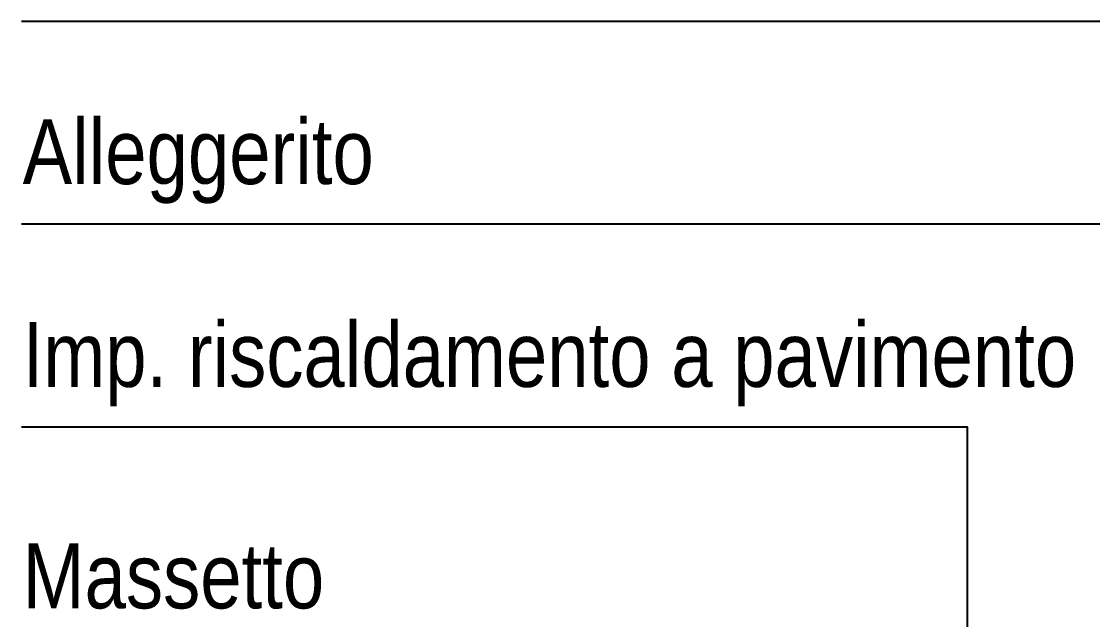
# Model space of a CAD drawing. Header units: millimetres. Extents: x 2622 to 2811, y 687 to 801.
# Drawn here: x 2736.406 to 2740.368, y 752.14 to 754.352 of the extents above; entities that cross this region are included whole.
import ezdxf

# ---------------------------------------------------------------- set-up
doc = ezdxf.new("R2010")
doc.units = ezdxf.units.MM
doc.layers.add('SEMATEXT', color=7, linetype='Continuous')
doc.layers.add('Sottile', color=5, linetype='Continuous')
doc.styles.get("Standard").update_dxf_attribs({"font": 'arial.ttf'})

msp = doc.modelspace()

# ---------------------------------------------------------------- linework, layer by layer
at = {"layer": 'Sottile'}
for points in [[(2741.4064, 748.4156), (2741.4064, 754.3521), (2736.4064, 754.3521)], [(2740.6564, 748.9501), (2740.6564, 753.6021), (2736.4064, 753.6021)], [(2739.9064, 749.4348), (2739.9064, 752.8521), (2736.4064, 752.8521)]]:
    msp.add_lwpolyline(points, dxfattribs=at)

# ---------------------------------------------------------------- texts
at = {"layer": 'SEMATEXT', "color": 7, "char_height": 0.24, "attachment_point": 7}
for s, insert in [('{\\fArial Narrow|b0|i0|c0|p34;Alleggerito}', (2736.411, 753.6782)), ('{\\fArial Narrow|b0|i0|c0|p34;Imp. riscaldamento a pavimento}', (2736.411, 752.9282)), ('{\\fArial Narrow|b0|i0|c0|p34;Massetto}', (2736.411, 752.1782))]:
    msp.add_mtext(s, dxfattribs=dict(at, insert=insert))

doc.saveas('drawing.dxf')
